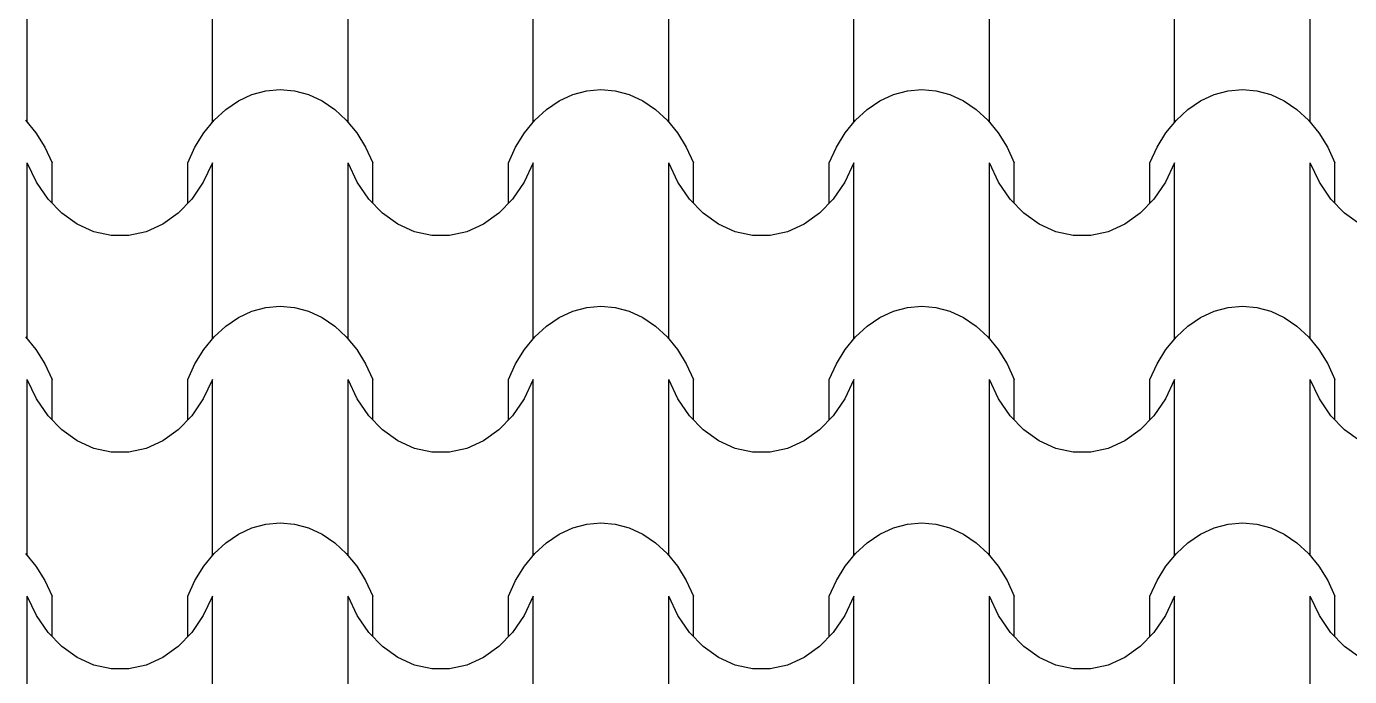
# Model space of a CAD drawing. Header units: millimetres. Extents: x 42452 to 2852333, y -419346 to 834876.
# Drawn here: x 2632202 to 2634989, y 669267 to 670636 of the extents above; entities that cross this region are included whole.
import ezdxf

# ---------------------------------------------------------------- set-up
doc = ezdxf.new("R2010")
doc.units = ezdxf.units.MM
doc.layers.add('memar', color=7, linetype='Continuous', lineweight=25)

msp = doc.modelspace()

# ---------------------------------------------------------------- linework, layer by layer
at = {"layer": 'memar', "color": 7, "linetype": 'Continuous', "lineweight": 25}
for p, q in [((2632204.26597, 670620.57442), (2632204.26597, 670805.64811)), ((2632594.30043, 670620.57442), (2632594.30043, 670805.64811)), ((2632879.82547, 670620.57442), (2632879.82547, 670805.64811)), ((2633269.85992, 670620.57442), (2633269.85992, 670805.64811)), ((2633555.38496, 670620.57442), (2633555.38496, 670805.64811)), ((2633945.41941, 670620.57442), (2633945.41941, 670805.64811)), ((2634230.94445, 670620.57442), (2634230.94445, 670805.64811)), ((2634620.97891, 670620.57442), (2634620.97891, 670805.64811)), ((2634906.50395, 670620.57442), (2634906.50395, 670805.64811)), ((2632204.26597, 670435.50073), (2632204.26597, 670620.57442)), ((2632594.30043, 670435.50073), (2632594.30043, 670620.57442)), ((2632879.82547, 670435.50073), (2632879.82547, 670620.57442)), ((2633269.85992, 670435.50073), (2633269.85992, 670620.57442)), ((2633555.38496, 670435.50073), (2633555.38496, 670620.57442)), ((2633945.41941, 670435.50073), (2633945.41941, 670620.57442)), ((2634230.94445, 670435.50073), (2634230.94445, 670620.57442)), ((2634620.97891, 670435.50073), (2634620.97891, 670620.57442)), ((2634906.50395, 670435.50073), (2634906.50395, 670620.57442)), ((2632649.07174, 670479.8958), (2632677.44781, 670492.99012)), ((2632677.44781, 670492.99012), (2632706.96686, 670500.94849)), ((2632706.96686, 670500.94849), (2632737.06295, 670503.61835)), ((2632737.06295, 670503.61835), (2632767.15903, 670500.94849)), ((2632767.15903, 670500.94849), (2632796.67809, 670492.99012)), ((2632796.67809, 670492.99012), (2632825.05415, 670479.8958)), ((2633324.63123, 670479.8958), (2633353.0073, 670492.99012)), ((2633353.0073, 670492.99012), (2633382.52636, 670500.94849)), ((2633382.52636, 670500.94849), (2633412.62244, 670503.61835)), ((2633412.62244, 670503.61835), (2633442.71852, 670500.94849)), ((2633442.71852, 670500.94849), (2633472.23758, 670492.99012)), ((2633472.23758, 670492.99012), (2633500.61364, 670479.8958)), ((2634000.19073, 670479.8958), (2634028.56679, 670492.99012)), ((2634028.56679, 670492.99012), (2634058.08585, 670500.94849)), ((2634058.08585, 670500.94849), (2634088.18193, 670503.61835)), ((2634088.18193, 670503.61835), (2634118.27802, 670500.94849)), ((2634118.27802, 670500.94849), (2634147.79707, 670492.99012)), ((2634147.79707, 670492.99012), (2634176.17314, 670479.8958)), ((2634675.75022, 670479.8958), (2634704.12629, 670492.99012)), ((2634704.12629, 670492.99012), (2634733.64534, 670500.94849)), ((2634733.64534, 670500.94849), (2634763.74143, 670503.61835)), ((2634763.74143, 670503.61835), (2634793.83751, 670500.94849)), ((2634793.83751, 670500.94849), (2634823.35657, 670492.99012)), ((2634823.35657, 670492.99012), (2634851.73263, 670479.8958)), ((2632597.89243, 670439.39724), (2632622.38272, 670461.9166)), ((2632622.38272, 670461.9166), (2632649.07174, 670479.8958)), ((2632825.05415, 670479.8958), (2632851.74318, 670461.9166)), ((2632851.74318, 670461.9166), (2632876.23346, 670439.39724)), ((2633273.45193, 670439.39724), (2633297.94221, 670461.9166)), ((2633297.94221, 670461.9166), (2633324.63123, 670479.8958)), ((2633500.61364, 670479.8958), (2633527.30267, 670461.9166)), ((2633527.30267, 670461.9166), (2633551.79295, 670439.39724)), ((2633949.01142, 670439.39724), (2633973.5017, 670461.9166)), ((2633973.5017, 670461.9166), (2634000.19073, 670479.8958)), ((2634176.17314, 670479.8958), (2634202.86216, 670461.9166)), ((2634202.86216, 670461.9166), (2634227.35245, 670439.39724)), ((2634624.57092, 670439.39724), (2634649.0612, 670461.9166)), ((2634649.0612, 670461.9166), (2634675.75022, 670479.8958)), ((2634851.73263, 670479.8958), (2634878.42166, 670461.9166)), ((2634878.42166, 670461.9166), (2634902.91194, 670439.39724)), ((2632200.67396, 670439.39724), (2632222.49595, 670412.76946)), ((2632576.07044, 670412.76946), (2632597.89243, 670439.39724)), ((2632876.23346, 670439.39724), (2632898.05545, 670412.76946)), ((2633251.62994, 670412.76946), (2633273.45193, 670439.39724)), ((2633551.79295, 670439.39724), (2633573.61494, 670412.76946)), ((2633927.18943, 670412.76946), (2633949.01142, 670439.39724)), ((2634227.35245, 670439.39724), (2634249.17443, 670412.76946)), ((2634602.74893, 670412.76946), (2634624.57092, 670439.39724)), ((2634902.91194, 670439.39724), (2634924.73393, 670412.76946)), ((2632222.49595, 670412.76946), (2632241.23126, 670382.5438)), ((2632557.33514, 670382.5438), (2632576.07044, 670412.76946)), ((2632898.05545, 670412.76946), (2632916.79076, 670382.5438)), ((2633232.89463, 670382.5438), (2633251.62994, 670412.76946)), ((2633573.61494, 670412.76946), (2633592.35025, 670382.5438)), ((2633908.45412, 670382.5438), (2633927.18943, 670412.76946)), ((2634249.17443, 670412.76946), (2634267.90974, 670382.5438)), ((2634584.01362, 670382.5438), (2634602.74893, 670412.76946)), ((2634924.73393, 670412.76946), (2634943.46924, 670382.5438)), ((2632241.23126, 670382.5438), (2632256.52068, 670349.29977)), ((2632542.04572, 670349.29977), (2632557.33514, 670382.5438)), ((2632916.79076, 670382.5438), (2632932.08017, 670349.29977)), ((2633217.60521, 670349.29977), (2633232.89463, 670382.5438)), ((2633592.35025, 670382.5438), (2633607.63967, 670349.29977)), ((2633893.16471, 670349.29977), (2633908.45412, 670382.5438)), ((2634267.90974, 670382.5438), (2634283.19916, 670349.29977)), ((2634568.7242, 670349.29977), (2634584.01362, 670382.5438)), ((2634943.46924, 670382.5438), (2634958.75866, 670349.29977)), ((2632204.26597, 670164.22608), (2632204.26597, 670349.29977)), ((2632223.58514, 670308.79057), (2632204.26597, 670349.29977)), ((2632256.52068, 670264.21578), (2632256.52068, 670349.29977)), ((2632542.04572, 670264.21578), (2632542.04572, 670349.29977)), ((2632594.30043, 670349.29977), (2632574.98126, 670308.79057)), ((2632594.30043, 670164.22608), (2632594.30043, 670349.29977)), ((2632879.82547, 670164.22608), (2632879.82547, 670349.29977)), ((2632899.14463, 670308.79057), (2632879.82547, 670349.29977)), ((2632932.08017, 670264.21578), (2632932.08017, 670349.29977)), ((2633217.60521, 670264.21578), (2633217.60521, 670349.29977)), ((2633269.85992, 670349.29977), (2633250.54076, 670308.79057)), ((2633269.85992, 670164.22608), (2633269.85992, 670349.29977)), ((2633555.38496, 670164.22608), (2633555.38496, 670349.29977)), ((2633574.70412, 670308.79057), (2633555.38496, 670349.29977)), ((2633607.63967, 670264.21578), (2633607.63967, 670349.29977)), ((2633893.16471, 670264.21578), (2633893.16471, 670349.29977)), ((2633945.41941, 670349.29977), (2633926.10025, 670308.79057)), ((2633945.41941, 670164.22608), (2633945.41941, 670349.29977)), ((2634230.94445, 670164.22608), (2634230.94445, 670349.29977)), ((2634250.26362, 670308.79057), (2634230.94445, 670349.29977)), ((2634283.19916, 670264.21578), (2634283.19916, 670349.29977)), ((2634568.7242, 670264.21578), (2634568.7242, 670349.29977)), ((2634620.97891, 670349.29977), (2634601.65974, 670308.79057)), ((2634620.97891, 670164.22608), (2634620.97891, 670349.29977)), ((2634906.50395, 670164.22608), (2634906.50395, 670349.29977)), ((2634925.82311, 670308.79057), (2634906.50395, 670349.29977)), ((2634958.75866, 670264.21578), (2634958.75866, 670349.29977)), ((2632248.00287, 670273.06063), (2632223.58514, 670308.79057)), ((2632574.98126, 670308.79057), (2632550.56353, 670273.06063)), ((2632923.56236, 670273.06063), (2632899.14463, 670308.79057)), ((2633250.54076, 670308.79057), (2633226.12302, 670273.06063)), ((2633599.12186, 670273.06063), (2633574.70412, 670308.79057)), ((2633926.10025, 670308.79057), (2633901.68252, 670273.06063)), ((2634274.68135, 670273.06063), (2634250.26362, 670308.79057)), ((2634601.65974, 670308.79057), (2634577.24201, 670273.06063)), ((2634950.24085, 670273.06063), (2634925.82311, 670308.79057)), ((2632276.8106, 670243.14681), (2632248.00287, 670273.06063)), ((2632550.56353, 670273.06063), (2632521.7558, 670243.14681)), ((2632952.37009, 670243.14681), (2632923.56236, 670273.06063)), ((2633226.12302, 670273.06063), (2633197.31529, 670243.14681)), ((2633627.92959, 670243.14681), (2633599.12186, 670273.06063)), ((2633901.68252, 670273.06063), (2633872.87479, 670243.14681)), ((2634303.48908, 670243.14681), (2634274.68135, 670273.06063)), ((2634577.24201, 670273.06063), (2634548.43428, 670243.14681)), ((2634979.04857, 670243.14681), (2634950.24085, 670273.06063)), ((2632309.17235, 670219.91716), (2632276.8106, 670243.14681)), ((2632521.7558, 670243.14681), (2632489.39405, 670219.91716)), ((2632984.73185, 670219.91716), (2632952.37009, 670243.14681)), ((2633197.31529, 670243.14681), (2633164.95354, 670219.91716)), ((2633660.29134, 670219.91716), (2633627.92959, 670243.14681)), ((2633872.87479, 670243.14681), (2633840.51303, 670219.91716)), ((2634335.85083, 670219.91716), (2634303.48908, 670243.14681)), ((2634548.43428, 670243.14681), (2634516.07253, 670219.91716)), ((2635011.41033, 670219.91716), (2634979.04857, 670243.14681)), ((2632344.14903, 670204.04579), (2632309.17235, 670219.91716)), ((2632380.72563, 670195.99327), (2632344.14903, 670204.04579)), ((2632454.41737, 670204.04579), (2632417.84076, 670195.99327)), ((2632489.39405, 670219.91716), (2632454.41737, 670204.04579)), ((2633019.70852, 670204.04579), (2632984.73185, 670219.91716)), ((2633056.28513, 670195.99327), (2633019.70852, 670204.04579)), ((2633129.97687, 670204.04579), (2633093.40026, 670195.99327)), ((2633164.95354, 670219.91716), (2633129.97687, 670204.04579)), ((2633695.26801, 670204.04579), (2633660.29134, 670219.91716)), ((2633731.84462, 670195.99327), (2633695.26801, 670204.04579)), ((2633805.53636, 670204.04579), (2633768.95975, 670195.99327)), ((2633840.51303, 670219.91716), (2633805.53636, 670204.04579)), ((2634370.82751, 670204.04579), (2634335.85083, 670219.91716)), ((2634407.40412, 670195.99327), (2634370.82751, 670204.04579)), ((2634481.09585, 670204.04579), (2634444.51925, 670195.99327)), ((2634516.07253, 670219.91716), (2634481.09585, 670204.04579)), ((2632399.2832, 670195.99327), (2632380.72563, 670195.99327)), ((2632417.84076, 670195.99327), (2632399.2832, 670195.99327)), ((2633074.84269, 670195.99327), (2633056.28513, 670195.99327)), ((2633093.40026, 670195.99327), (2633074.84269, 670195.99327)), ((2633750.40219, 670195.99327), (2633731.84462, 670195.99327)), ((2633768.95975, 670195.99327), (2633750.40219, 670195.99327)), ((2634425.96168, 670195.99327), (2634407.40412, 670195.99327)), ((2634444.51925, 670195.99327), (2634425.96168, 670195.99327)), ((2632204.26597, 669979.1524), (2632204.26597, 670164.22608)), ((2632594.30043, 669979.1524), (2632594.30043, 670164.22608)), ((2632879.82547, 669979.1524), (2632879.82547, 670164.22608)), ((2633269.85992, 669979.1524), (2633269.85992, 670164.22608)), ((2633555.38496, 669979.1524), (2633555.38496, 670164.22608)), ((2633945.41941, 669979.1524), (2633945.41941, 670164.22608)), ((2634230.94445, 669979.1524), (2634230.94445, 670164.22608)), ((2634620.97891, 669979.1524), (2634620.97891, 670164.22608)), ((2634906.50395, 669979.1524), (2634906.50395, 670164.22608)), ((2632649.07174, 670023.54746), (2632677.44781, 670036.64178)), ((2632677.44781, 670036.64178), (2632706.96686, 670044.60016)), ((2632706.96686, 670044.60016), (2632737.06295, 670047.27001)), ((2632737.06295, 670047.27001), (2632767.15903, 670044.60016)), ((2632767.15903, 670044.60016), (2632796.67809, 670036.64178)), ((2632796.67809, 670036.64178), (2632825.05415, 670023.54746)), ((2633324.63123, 670023.54746), (2633353.0073, 670036.64178)), ((2633353.0073, 670036.64178), (2633382.52636, 670044.60016)), ((2633382.52636, 670044.60016), (2633412.62244, 670047.27001)), ((2633412.62244, 670047.27001), (2633442.71852, 670044.60016)), ((2633442.71852, 670044.60016), (2633472.23758, 670036.64178)), ((2633472.23758, 670036.64178), (2633500.61364, 670023.54746)), ((2634000.19073, 670023.54746), (2634028.56679, 670036.64178)), ((2634028.56679, 670036.64178), (2634058.08585, 670044.60016)), ((2634058.08585, 670044.60016), (2634088.18193, 670047.27001)), ((2634088.18193, 670047.27001), (2634118.27802, 670044.60016)), ((2634118.27802, 670044.60016), (2634147.79707, 670036.64178)), ((2634147.79707, 670036.64178), (2634176.17314, 670023.54746)), ((2634675.75022, 670023.54746), (2634704.12629, 670036.64178)), ((2634704.12629, 670036.64178), (2634733.64534, 670044.60016)), ((2634733.64534, 670044.60016), (2634763.74143, 670047.27001)), ((2634763.74143, 670047.27001), (2634793.83751, 670044.60016)), ((2634793.83751, 670044.60016), (2634823.35657, 670036.64178)), ((2634823.35657, 670036.64178), (2634851.73263, 670023.54746)), ((2632622.38272, 670005.56827), (2632649.07174, 670023.54746)), ((2632825.05415, 670023.54746), (2632851.74318, 670005.56827)), ((2633297.94221, 670005.56827), (2633324.63123, 670023.54746)), ((2633500.61364, 670023.54746), (2633527.30267, 670005.56827)), ((2633973.5017, 670005.56827), (2634000.19073, 670023.54746)), ((2634176.17314, 670023.54746), (2634202.86216, 670005.56827)), ((2634649.0612, 670005.56827), (2634675.75022, 670023.54746)), ((2634851.73263, 670023.54746), (2634878.42166, 670005.56827)), ((2632200.67396, 669983.0489), (2632222.49595, 669956.42112)), ((2632576.07044, 669956.42112), (2632597.89243, 669983.0489)), ((2632597.89243, 669983.0489), (2632622.38272, 670005.56827)), ((2632851.74318, 670005.56827), (2632876.23346, 669983.0489)), ((2632876.23346, 669983.0489), (2632898.05545, 669956.42112)), ((2633251.62994, 669956.42112), (2633273.45193, 669983.0489)), ((2633273.45193, 669983.0489), (2633297.94221, 670005.56827)), ((2633527.30267, 670005.56827), (2633551.79295, 669983.0489)), ((2633551.79295, 669983.0489), (2633573.61494, 669956.42112)), ((2633927.18943, 669956.42112), (2633949.01142, 669983.0489)), ((2633949.01142, 669983.0489), (2633973.5017, 670005.56827)), ((2634202.86216, 670005.56827), (2634227.35245, 669983.0489)), ((2634227.35245, 669983.0489), (2634249.17443, 669956.42112)), ((2634602.74893, 669956.42112), (2634624.57092, 669983.0489)), ((2634624.57092, 669983.0489), (2634649.0612, 670005.56827)), ((2634878.42166, 670005.56827), (2634902.91194, 669983.0489)), ((2634902.91194, 669983.0489), (2634924.73393, 669956.42112)), ((2632222.49595, 669956.42112), (2632241.23126, 669926.19546)), ((2632557.33514, 669926.19546), (2632576.07044, 669956.42112)), ((2632898.05545, 669956.42112), (2632916.79076, 669926.19546)), ((2633232.89463, 669926.19546), (2633251.62994, 669956.42112)), ((2633573.61494, 669956.42112), (2633592.35025, 669926.19546)), ((2633908.45412, 669926.19546), (2633927.18943, 669956.42112)), ((2634249.17443, 669956.42112), (2634267.90974, 669926.19546)), ((2634584.01362, 669926.19546), (2634602.74893, 669956.42112)), ((2634924.73393, 669956.42112), (2634943.46924, 669926.19546)), ((2632241.23126, 669926.19546), (2632256.52068, 669892.95143)), ((2632542.04572, 669892.95143), (2632557.33514, 669926.19546)), ((2632916.79076, 669926.19546), (2632932.08017, 669892.95143)), ((2633217.60521, 669892.95143), (2633232.89463, 669926.19546)), ((2633592.35025, 669926.19546), (2633607.63967, 669892.95143)), ((2633893.16471, 669892.95143), (2633908.45412, 669926.19546)), ((2634267.90974, 669926.19546), (2634283.19916, 669892.95143)), ((2634568.7242, 669892.95143), (2634584.01362, 669926.19546)), ((2634943.46924, 669926.19546), (2634958.75866, 669892.95143)), ((2632204.26597, 669707.87775), (2632204.26597, 669892.95143)), ((2632223.58514, 669852.44223), (2632204.26597, 669892.95143)), ((2632256.52068, 669807.86744), (2632256.52068, 669892.95143)), ((2632542.04572, 669807.86744), (2632542.04572, 669892.95143)), ((2632594.30043, 669892.95143), (2632574.98126, 669852.44223)), ((2632594.30043, 669707.87775), (2632594.30043, 669892.95143)), ((2632879.82547, 669707.87775), (2632879.82547, 669892.95143)), ((2632899.14463, 669852.44223), (2632879.82547, 669892.95143)), ((2632932.08017, 669807.86744), (2632932.08017, 669892.95143)), ((2633217.60521, 669807.86744), (2633217.60521, 669892.95143)), ((2633269.85992, 669892.95143), (2633250.54076, 669852.44223)), ((2633269.85992, 669707.87775), (2633269.85992, 669892.95143)), ((2633555.38496, 669707.87775), (2633555.38496, 669892.95143)), ((2633574.70412, 669852.44223), (2633555.38496, 669892.95143)), ((2633607.63967, 669807.86744), (2633607.63967, 669892.95143)), ((2633893.16471, 669807.86744), (2633893.16471, 669892.95143)), ((2633945.41941, 669892.95143), (2633926.10025, 669852.44223)), ((2633945.41941, 669707.87775), (2633945.41941, 669892.95143)), ((2634230.94445, 669707.87775), (2634230.94445, 669892.95143)), ((2634250.26362, 669852.44223), (2634230.94445, 669892.95143)), ((2634283.19916, 669807.86744), (2634283.19916, 669892.95143)), ((2634568.7242, 669807.86744), (2634568.7242, 669892.95143)), ((2634620.97891, 669892.95143), (2634601.65974, 669852.44223)), ((2634620.97891, 669707.87775), (2634620.97891, 669892.95143)), ((2634906.50395, 669707.87775), (2634906.50395, 669892.95143)), ((2634925.82311, 669852.44223), (2634906.50395, 669892.95143)), ((2634958.75866, 669807.86744), (2634958.75866, 669892.95143)), ((2632248.00287, 669816.7123), (2632223.58514, 669852.44223)), ((2632574.98126, 669852.44223), (2632550.56353, 669816.7123)), ((2632923.56236, 669816.7123), (2632899.14463, 669852.44223)), ((2633250.54076, 669852.44223), (2633226.12302, 669816.7123)), ((2633599.12186, 669816.7123), (2633574.70412, 669852.44223)), ((2633926.10025, 669852.44223), (2633901.68252, 669816.7123)), ((2634274.68135, 669816.7123), (2634250.26362, 669852.44223)), ((2634601.65974, 669852.44223), (2634577.24201, 669816.7123)), ((2634950.24085, 669816.7123), (2634925.82311, 669852.44223)), ((2632276.8106, 669786.79847), (2632248.00287, 669816.7123)), ((2632550.56353, 669816.7123), (2632521.7558, 669786.79847)), ((2632952.37009, 669786.79847), (2632923.56236, 669816.7123)), ((2633226.12302, 669816.7123), (2633197.31529, 669786.79847)), ((2633627.92959, 669786.79847), (2633599.12186, 669816.7123)), ((2633901.68252, 669816.7123), (2633872.87479, 669786.79847)), ((2634303.48908, 669786.79847), (2634274.68135, 669816.7123)), ((2634577.24201, 669816.7123), (2634548.43428, 669786.79847)), ((2634979.04857, 669786.79847), (2634950.24085, 669816.7123)), ((2632309.17235, 669763.56882), (2632276.8106, 669786.79847)), ((2632521.7558, 669786.79847), (2632489.39405, 669763.56882)), ((2632984.73185, 669763.56882), (2632952.37009, 669786.79847)), ((2633197.31529, 669786.79847), (2633164.95354, 669763.56882)), ((2633660.29134, 669763.56882), (2633627.92959, 669786.79847)), ((2633872.87479, 669786.79847), (2633840.51303, 669763.56882)), ((2634335.85083, 669763.56882), (2634303.48908, 669786.79847)), ((2634548.43428, 669786.79847), (2634516.07253, 669763.56882)), ((2635011.41033, 669763.56882), (2634979.04857, 669786.79847)), ((2632344.14903, 669747.69745), (2632309.17235, 669763.56882)), ((2632489.39405, 669763.56882), (2632454.41737, 669747.69745)), ((2633019.70852, 669747.69745), (2632984.73185, 669763.56882)), ((2633164.95354, 669763.56882), (2633129.97687, 669747.69745)), ((2633695.26801, 669747.69745), (2633660.29134, 669763.56882)), ((2633840.51303, 669763.56882), (2633805.53636, 669747.69745)), ((2634370.82751, 669747.69745), (2634335.85083, 669763.56882)), ((2634516.07253, 669763.56882), (2634481.09585, 669747.69745)), ((2632380.72563, 669739.64493), (2632344.14903, 669747.69745)), ((2632399.2832, 669739.64493), (2632380.72563, 669739.64493)), ((2632417.84076, 669739.64493), (2632399.2832, 669739.64493)), ((2632454.41737, 669747.69745), (2632417.84076, 669739.64493)), ((2633056.28513, 669739.64493), (2633019.70852, 669747.69745)), ((2633074.84269, 669739.64493), (2633056.28513, 669739.64493)), ((2633093.40026, 669739.64493), (2633074.84269, 669739.64493)), ((2633129.97687, 669747.69745), (2633093.40026, 669739.64493)), ((2633731.84462, 669739.64493), (2633695.26801, 669747.69745)), ((2633750.40219, 669739.64493), (2633731.84462, 669739.64493)), ((2633768.95975, 669739.64493), (2633750.40219, 669739.64493)), ((2633805.53636, 669747.69745), (2633768.95975, 669739.64493)), ((2634407.40412, 669739.64493), (2634370.82751, 669747.69745)), ((2634425.96168, 669739.64493), (2634407.40412, 669739.64493)), ((2634444.51925, 669739.64493), (2634425.96168, 669739.64493)), ((2634481.09585, 669747.69745), (2634444.51925, 669739.64493)), ((2632204.26597, 669522.80406), (2632204.26597, 669707.87775)), ((2632594.30043, 669522.80406), (2632594.30043, 669707.87775)), ((2632879.82547, 669522.80406), (2632879.82547, 669707.87775)), ((2633269.85992, 669522.80406), (2633269.85992, 669707.87775)), ((2633555.38496, 669522.80406), (2633555.38496, 669707.87775)), ((2633945.41941, 669522.80406), (2633945.41941, 669707.87775)), ((2634230.94445, 669522.80406), (2634230.94445, 669707.87775)), ((2634620.97891, 669522.80406), (2634620.97891, 669707.87775)), ((2634906.50395, 669522.80406), (2634906.50395, 669707.87775)), ((2632706.96686, 669588.25182), (2632737.06295, 669590.92167)), ((2632737.06295, 669590.92167), (2632767.15903, 669588.25182)), ((2633382.52636, 669588.25182), (2633412.62244, 669590.92167)), ((2633412.62244, 669590.92167), (2633442.71852, 669588.25182)), ((2634058.08585, 669588.25182), (2634088.18193, 669590.92167)), ((2634088.18193, 669590.92167), (2634118.27802, 669588.25182)), ((2634733.64534, 669588.25182), (2634763.74143, 669590.92167)), ((2634763.74143, 669590.92167), (2634793.83751, 669588.25182)), ((2632622.38272, 669549.21993), (2632649.07174, 669567.19913)), ((2632649.07174, 669567.19913), (2632677.44781, 669580.29344)), ((2632677.44781, 669580.29344), (2632706.96686, 669588.25182)), ((2632767.15903, 669588.25182), (2632796.67809, 669580.29344)), ((2632796.67809, 669580.29344), (2632825.05415, 669567.19913)), ((2632825.05415, 669567.19913), (2632851.74318, 669549.21993)), ((2633297.94221, 669549.21993), (2633324.63123, 669567.19913)), ((2633324.63123, 669567.19913), (2633353.0073, 669580.29344)), ((2633353.0073, 669580.29344), (2633382.52636, 669588.25182)), ((2633442.71852, 669588.25182), (2633472.23758, 669580.29344)), ((2633472.23758, 669580.29344), (2633500.61364, 669567.19913)), ((2633500.61364, 669567.19913), (2633527.30267, 669549.21993)), ((2633973.5017, 669549.21993), (2634000.19073, 669567.19913)), ((2634000.19073, 669567.19913), (2634028.56679, 669580.29344)), ((2634028.56679, 669580.29344), (2634058.08585, 669588.25182)), ((2634118.27802, 669588.25182), (2634147.79707, 669580.29344)), ((2634147.79707, 669580.29344), (2634176.17314, 669567.19913)), ((2634176.17314, 669567.19913), (2634202.86216, 669549.21993)), ((2634649.0612, 669549.21993), (2634675.75022, 669567.19913)), ((2634675.75022, 669567.19913), (2634704.12629, 669580.29344)), ((2634704.12629, 669580.29344), (2634733.64534, 669588.25182)), ((2634793.83751, 669588.25182), (2634823.35657, 669580.29344)), ((2634823.35657, 669580.29344), (2634851.73263, 669567.19913)), ((2634851.73263, 669567.19913), (2634878.42166, 669549.21993)), ((2632597.89243, 669526.70056), (2632622.38272, 669549.21993)), ((2632851.74318, 669549.21993), (2632876.23346, 669526.70056)), ((2633273.45193, 669526.70056), (2633297.94221, 669549.21993)), ((2633527.30267, 669549.21993), (2633551.79295, 669526.70056)), ((2633949.01142, 669526.70056), (2633973.5017, 669549.21993)), ((2634202.86216, 669549.21993), (2634227.35245, 669526.70056)), ((2634624.57092, 669526.70056), (2634649.0612, 669549.21993)), ((2634878.42166, 669549.21993), (2634902.91194, 669526.70056)), ((2632200.67396, 669526.70056), (2632222.49595, 669500.07278)), ((2632576.07044, 669500.07278), (2632597.89243, 669526.70056)), ((2632876.23346, 669526.70056), (2632898.05545, 669500.07278)), ((2633251.62994, 669500.07278), (2633273.45193, 669526.70056)), ((2633551.79295, 669526.70056), (2633573.61494, 669500.07278)), ((2633927.18943, 669500.07278), (2633949.01142, 669526.70056)), ((2634227.35245, 669526.70056), (2634249.17443, 669500.07278)), ((2634602.74893, 669500.07278), (2634624.57092, 669526.70056)), ((2634902.91194, 669526.70056), (2634924.73393, 669500.07278)), ((2632222.49595, 669500.07278), (2632241.23126, 669469.84712)), ((2632557.33514, 669469.84712), (2632576.07044, 669500.07278)), ((2632898.05545, 669500.07278), (2632916.79076, 669469.84712)), ((2633232.89463, 669469.84712), (2633251.62994, 669500.07278)), ((2633573.61494, 669500.07278), (2633592.35025, 669469.84712)), ((2633908.45412, 669469.84712), (2633927.18943, 669500.07278)), ((2634249.17443, 669500.07278), (2634267.90974, 669469.84712)), ((2634584.01362, 669469.84712), (2634602.74893, 669500.07278)), ((2634924.73393, 669500.07278), (2634943.46924, 669469.84712)), ((2632241.23126, 669469.84712), (2632256.52068, 669436.6031)), ((2632542.04572, 669436.6031), (2632557.33514, 669469.84712)), ((2632916.79076, 669469.84712), (2632932.08017, 669436.6031)), ((2633217.60521, 669436.6031), (2633232.89463, 669469.84712)), ((2633592.35025, 669469.84712), (2633607.63967, 669436.6031)), ((2633893.16471, 669436.6031), (2633908.45412, 669469.84712)), ((2634267.90974, 669469.84712), (2634283.19916, 669436.6031)), ((2634568.7242, 669436.6031), (2634584.01362, 669469.84712)), ((2634943.46924, 669469.84712), (2634958.75866, 669436.6031)), ((2632204.26597, 669251.52941), (2632204.26597, 669436.6031)), ((2632223.58514, 669396.0939), (2632204.26597, 669436.6031)), ((2632256.52068, 669351.5191), (2632256.52068, 669436.6031)), ((2632542.04572, 669351.5191), (2632542.04572, 669436.6031)), ((2632594.30043, 669436.6031), (2632574.98126, 669396.0939)), ((2632594.30043, 669251.52941), (2632594.30043, 669436.6031)), ((2632879.82547, 669251.52941), (2632879.82547, 669436.6031)), ((2632899.14463, 669396.0939), (2632879.82547, 669436.6031)), ((2632932.08017, 669351.5191), (2632932.08017, 669436.6031)), ((2633217.60521, 669351.5191), (2633217.60521, 669436.6031)), ((2633269.85992, 669436.6031), (2633250.54076, 669396.0939)), ((2633269.85992, 669251.52941), (2633269.85992, 669436.6031)), ((2633555.38496, 669251.52941), (2633555.38496, 669436.6031)), ((2633574.70412, 669396.0939), (2633555.38496, 669436.6031)), ((2633607.63967, 669351.5191), (2633607.63967, 669436.6031)), ((2633893.16471, 669351.5191), (2633893.16471, 669436.6031)), ((2633945.41941, 669436.6031), (2633926.10025, 669396.0939)), ((2633945.41941, 669251.52941), (2633945.41941, 669436.6031)), ((2634230.94445, 669251.52941), (2634230.94445, 669436.6031)), ((2634250.26362, 669396.0939), (2634230.94445, 669436.6031)), ((2634283.19916, 669351.5191), (2634283.19916, 669436.6031)), ((2634568.7242, 669351.5191), (2634568.7242, 669436.6031)), ((2634620.97891, 669436.6031), (2634601.65974, 669396.0939)), ((2634620.97891, 669251.52941), (2634620.97891, 669436.6031)), ((2634906.50395, 669251.52941), (2634906.50395, 669436.6031)), ((2634925.82311, 669396.0939), (2634906.50395, 669436.6031)), ((2634958.75866, 669351.5191), (2634958.75866, 669436.6031)), ((2632248.00287, 669360.36396), (2632223.58514, 669396.0939)), ((2632574.98126, 669396.0939), (2632550.56353, 669360.36396)), ((2632923.56236, 669360.36396), (2632899.14463, 669396.0939)), ((2633250.54076, 669396.0939), (2633226.12302, 669360.36396)), ((2633599.12186, 669360.36396), (2633574.70412, 669396.0939)), ((2633926.10025, 669396.0939), (2633901.68252, 669360.36396)), ((2634274.68135, 669360.36396), (2634250.26362, 669396.0939)), ((2634601.65974, 669396.0939), (2634577.24201, 669360.36396)), ((2634950.24085, 669360.36396), (2634925.82311, 669396.0939)), ((2632276.8106, 669330.45013), (2632248.00287, 669360.36396)), ((2632550.56353, 669360.36396), (2632521.7558, 669330.45013)), ((2632952.37009, 669330.45013), (2632923.56236, 669360.36396)), ((2633226.12302, 669360.36396), (2633197.31529, 669330.45013)), ((2633627.92959, 669330.45013), (2633599.12186, 669360.36396)), ((2633901.68252, 669360.36396), (2633872.87479, 669330.45013)), ((2634303.48908, 669330.45013), (2634274.68135, 669360.36396)), ((2634577.24201, 669360.36396), (2634548.43428, 669330.45013)), ((2634979.04857, 669330.45013), (2634950.24085, 669360.36396)), ((2632309.17235, 669307.22049), (2632276.8106, 669330.45013)), ((2632521.7558, 669330.45013), (2632489.39405, 669307.22049)), ((2632984.73185, 669307.22049), (2632952.37009, 669330.45013)), ((2633197.31529, 669330.45013), (2633164.95354, 669307.22049)), ((2633660.29134, 669307.22049), (2633627.92959, 669330.45013)), ((2633872.87479, 669330.45013), (2633840.51303, 669307.22049)), ((2634335.85083, 669307.22049), (2634303.48908, 669330.45013)), ((2634548.43428, 669330.45013), (2634516.07253, 669307.22049)), ((2635011.41033, 669307.22049), (2634979.04857, 669330.45013)), ((2632344.14903, 669291.34912), (2632309.17235, 669307.22049)), ((2632380.72563, 669283.29659), (2632344.14903, 669291.34912)), ((2632399.2832, 669283.29659), (2632380.72563, 669283.29659)), ((2632417.84076, 669283.29659), (2632399.2832, 669283.29659)), ((2632454.41737, 669291.34912), (2632417.84076, 669283.29659)), ((2632489.39405, 669307.22049), (2632454.41737, 669291.34912)), ((2633019.70852, 669291.34912), (2632984.73185, 669307.22049)), ((2633056.28513, 669283.29659), (2633019.70852, 669291.34912)), ((2633074.84269, 669283.29659), (2633056.28513, 669283.29659)), ((2633093.40026, 669283.29659), (2633074.84269, 669283.29659)), ((2633129.97687, 669291.34912), (2633093.40026, 669283.29659)), ((2633164.95354, 669307.22049), (2633129.97687, 669291.34912)), ((2633695.26801, 669291.34912), (2633660.29134, 669307.22049)), ((2633731.84462, 669283.29659), (2633695.26801, 669291.34912)), ((2633750.40219, 669283.29659), (2633731.84462, 669283.29659)), ((2633768.95975, 669283.29659), (2633750.40219, 669283.29659)), ((2633805.53636, 669291.34912), (2633768.95975, 669283.29659)), ((2633840.51303, 669307.22049), (2633805.53636, 669291.34912)), ((2634370.82751, 669291.34912), (2634335.85083, 669307.22049)), ((2634407.40412, 669283.29659), (2634370.82751, 669291.34912)), ((2634425.96168, 669283.29659), (2634407.40412, 669283.29659)), ((2634444.51925, 669283.29659), (2634425.96168, 669283.29659)), ((2634481.09585, 669291.34912), (2634444.51925, 669283.29659)), ((2634516.07253, 669307.22049), (2634481.09585, 669291.34912))]:
    msp.add_line(p, q, dxfattribs=at)

doc.saveas('drawing.dxf')
